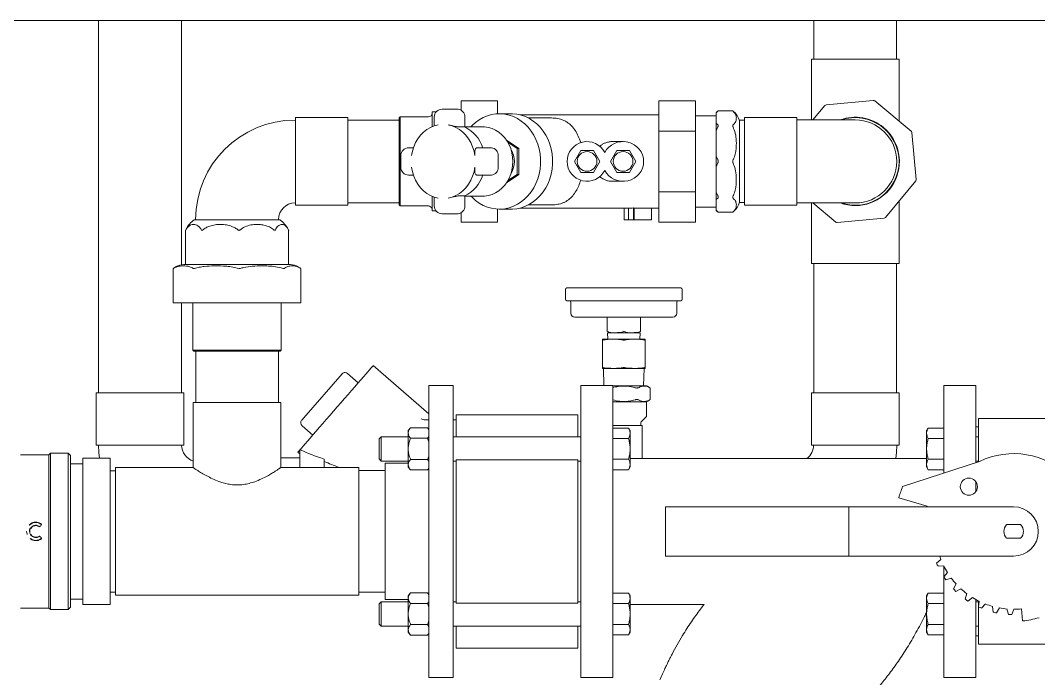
# Model space of a CAD drawing. Extents: x -6836 to 13740, y -142 to 3166.
# Drawn here: x 1498.09 to 1523.58, y 2915.79 to 2932.28 of the extents above; entities that cross this region are included whole.
import ezdxf

# ---------------------------------------------------------------- set-up
doc = ezdxf.new("R2010")
doc.units = 0
doc.header["$LTSCALE"] = 18
doc.header["$MEASUREMENT"] = 0
doc.layers.add('P-EQMT-N', color=3, linetype='Continuous')

# ---------------------------------------------------------------- blocks, each defined once
blk = doc.blocks.new('A$C472C50F8')
at = {"linetype": 'Continuous', "lineweight": 0}
for p, q in [((67.275, 28.275), (31.219, 28.275)), ((39.045, 28.275), (39.045, 18.944)), ((41.117, 22.15), (41.117, 28.275)), ((56.947, 28.275), (56.947, 27.3)), ((59.019, 27.3), (59.019, 28.275)), ((56.886, 27.3), (56.886, 25.781)), ((59.08, 27.3), (56.886, 27.3)), ((59.08, 25.753), (59.08, 27.3)), ((48.118, 26.263), (49.029, 26.263)), ((48.118, 26.028), (48.118, 26.263)), ((49.029, 25.934), (49.029, 26.263)), ((53.982, 26.263), (53.071, 26.263)), ((53.071, 26.263), (53.071, 25.502)), ((53.982, 26.263), (53.982, 25.502)), ((57.255, 26.159), (58.436, 26.269)), ((58.471, 26.258), (59.384, 25.501)), ((47.642, 26.049), (47.895, 26.049)), ((47.895, 26.049), (48.041, 26.049)), ((54.502, 25.962), (54.545, 26.001)), ((54.917, 26.009), (54.556, 26.009)), ((56.923, 25.781), (57.222, 26.141)), ((43.974, 25.778), (43.964, 25.778)), ((45.28, 25.838), (43.974, 25.838)), ((43.974, 23.643), (43.974, 25.838)), ((45.28, 23.643), (45.28, 25.838)), ((46.567, 25.777), (45.28, 25.777)), ((46.592, 25.856), (46.567, 25.831)), ((46.567, 25.42), (46.567, 25.831)), ((47.299, 25.856), (46.592, 25.856)), ((46.592, 25.856), (46.592, 25.435)), ((47.492, 25.98), (47.396, 25.98)), ((47.396, 25.957), (47.396, 25.98)), ((47.396, 25.929), (47.396, 25.957)), ((47.396, 25.613), (47.396, 25.929)), ((47.447, 25.854), (47.447, 25.632)), ((48.21, 25.604), (48.21, 25.854)), ((49.377, 25.935), (49.075, 25.935)), ((53.071, 25.911), (49.585, 25.911)), ((50.349, 25.83), (49.801, 25.83)), ((54.502, 25.886), (53.982, 25.886)), ((54.502, 25.962), (54.502, 25.697)), ((55.214, 25.773), (55.087, 25.773)), ((55.087, 24.741), (55.087, 25.773)), ((56.52, 25.838), (55.214, 25.838)), ((55.214, 25.838), (55.214, 23.643)), ((56.52, 25.838), (56.52, 23.643)), ((57.983, 25.781), (56.52, 25.781)), ((48.21, 25.604), (48.064, 25.604)), ((48.66, 25.611), (48.21, 25.611)), ((53.982, 25.502), (53.071, 25.502)), ((53.071, 25.502), (53.071, 23.979)), ((53.982, 25.502), (53.982, 23.979)), ((54.545, 25.658), (54.502, 25.697)), ((54.502, 25.697), (54.502, 25.511)), ((54.502, 25.511), (54.545, 25.606)), ((54.502, 25.511), (54.502, 24.872)), ((46.567, 23.65), (46.567, 25.42)), ((46.592, 25.435), (46.592, 23.626)), ((49.567, 25.069), (49.254, 25.277)), ((52.173, 25.238), (51.909, 25.238)), ((59.401, 25.468), (59.511, 24.288)), ((46.804, 25.082), (46.923, 25.082)), ((48.516, 25.082), (48.733, 25.082)), ((48.733, 25.082), (48.879, 25.082)), ((49.518, 25.069), (49.288, 25.221)), ((49.518, 25.069), (49.567, 25.069)), ((49.518, 24.413), (49.518, 25.069)), ((49.567, 24.413), (49.567, 25.069)), ((51.112, 25.016), (50.953, 24.741)), ((51.43, 25.016), (51.112, 25.016)), ((51.59, 24.741), (51.43, 25.016)), ((52.014, 25.016), (51.855, 24.741)), ((52.332, 25.016), (52.014, 25.016)), ((52.491, 24.741), (52.332, 25.016)), ((46.609, 24.887), (46.609, 24.594)), ((49.048, 24.594), (49.048, 24.887)), ((50.953, 24.741), (51.112, 24.465)), ((51.43, 24.465), (51.59, 24.741)), ((51.855, 24.741), (52.014, 24.465)), ((52.332, 24.465), (52.491, 24.741)), ((54.545, 24.778), (54.502, 24.872)), ((54.502, 24.872), (54.502, 24.609)), ((55.087, 23.709), (55.087, 24.741)), ((54.502, 24.609), (54.545, 24.703)), ((54.502, 24.609), (54.502, 23.97)), ((46.923, 24.399), (46.804, 24.399)), ((48.733, 24.399), (48.516, 24.399)), ((48.879, 24.399), (48.733, 24.399)), ((49.254, 24.204), (49.567, 24.413)), ((49.288, 24.26), (49.518, 24.413)), ((49.518, 24.413), (49.567, 24.413)), ((51.112, 24.465), (51.43, 24.465)), ((51.909, 24.243), (52.173, 24.243)), ((52.014, 24.465), (52.332, 24.465)), ((59.5, 24.252), (58.743, 23.34)), ((53.982, 23.979), (53.071, 23.979)), ((53.071, 23.979), (53.071, 23.218)), ((53.982, 23.979), (53.982, 23.218)), ((54.545, 23.876), (54.502, 23.97)), ((54.502, 23.97), (54.502, 23.784)), ((45.28, 23.705), (46.567, 23.705)), ((47.396, 23.843), (47.396, 23.868)), ((47.396, 23.748), (47.396, 23.843)), ((47.396, 23.73), (47.396, 23.748)), ((47.396, 23.528), (47.396, 23.73)), ((47.447, 23.849), (47.447, 23.627)), ((48.064, 23.877), (48.21, 23.877)), ((48.21, 23.627), (48.21, 23.877)), ((48.21, 23.871), (48.66, 23.871)), ((54.502, 23.784), (54.545, 23.823)), ((54.502, 23.784), (54.502, 23.519)), ((55.087, 23.709), (55.214, 23.709)), ((59.08, 22.181), (59.08, 23.746)), ((43.964, 23.704), (43.974, 23.704)), ((43.974, 23.643), (45.28, 23.643)), ((46.567, 23.65), (46.592, 23.626)), ((46.592, 23.626), (47.299, 23.626)), ((47.396, 23.51), (47.396, 23.528)), ((47.396, 23.502), (47.396, 23.51)), ((47.396, 23.502), (47.492, 23.502)), ((48.118, 23.218), (48.118, 23.453)), ((49.029, 23.218), (49.029, 23.547)), ((49.075, 23.546), (49.377, 23.546)), ((49.585, 23.571), (52.198, 23.571)), ((49.801, 23.651), (50.349, 23.651)), ((52.198, 23.278), (52.198, 23.571)), ((52.307, 23.278), (52.307, 23.572)), ((52.433, 23.278), (52.433, 23.575)), ((52.882, 23.572), (52.452, 23.572)), ((52.452, 23.278), (52.452, 23.572)), ((52.882, 23.278), (52.882, 23.572)), ((52.882, 23.571), (53.071, 23.571)), ((53.982, 23.595), (54.502, 23.595)), ((54.545, 23.48), (54.502, 23.519)), ((54.502, 23.519), (54.502, 23.512)), ((54.556, 23.473), (54.917, 23.473)), ((55.214, 23.643), (56.52, 23.643)), ((56.52, 23.701), (57.983, 23.701)), ((56.886, 23.701), (56.886, 22.181)), ((57.495, 23.224), (56.919, 23.701)), ((41.438, 23.278), (42.959, 23.278)), ((41.474, 23.288), (41.474, 23.278)), ((42.959, 23.278), (43.585, 23.278)), ((43.548, 23.278), (43.548, 23.288)), ((47.895, 23.432), (47.642, 23.432)), ((48.041, 23.432), (47.895, 23.432)), ((48.118, 23.218), (49.029, 23.218)), ((52.307, 23.278), (52.198, 23.278)), ((52.433, 23.278), (52.307, 23.278)), ((52.452, 23.278), (52.433, 23.278)), ((52.882, 23.278), (52.452, 23.278)), ((53.982, 23.218), (53.071, 23.218)), ((58.71, 23.323), (57.53, 23.212)), ((41.22, 23.015), (41.22, 22.158)), ((43.802, 22.158), (43.802, 23.015)), ((59.08, 22.181), (56.886, 22.181)), ((56.947, 22.181), (56.947, 18.944)), ((59.019, 18.944), (59.019, 22.181)), ((40.915, 22.06), (40.915, 21.2)), ((41.175, 22.158), (43.069, 22.158)), ((43.069, 22.158), (43.848, 22.158)), ((44.09, 22.073), (44.078, 22.081)), ((44.108, 21.2), (44.108, 22.06)), ((50.729, 21.533), (50.729, 21.29)), ((53.615, 21.572), (50.768, 21.572)), ((53.654, 21.29), (53.654, 21.533)), ((40.919, 21.2), (40.915, 21.2)), ((40.919, 21.2), (41.414, 21.2)), ((41.117, 18.944), (41.117, 21.2)), ((41.406, 21.2), (41.406, 20.012)), ((41.441, 21.2), (41.414, 21.2)), ((41.441, 21.2), (42.553, 21.2)), ((42.59, 21.2), (42.553, 21.2)), ((42.59, 21.2), (43.667, 21.2)), ((43.617, 20.012), (43.617, 21.2)), ((43.693, 21.2), (43.667, 21.2)), ((43.693, 21.2), (44.105, 21.2)), ((44.108, 21.2), (44.105, 21.2)), ((53.615, 21.251), (50.768, 21.251)), ((50.865, 21.212), (50.865, 20.939)), ((53.517, 20.939), (53.517, 21.212)), ((53.42, 20.841), (50.963, 20.841)), ((51.773, 20.48), (51.773, 20.841)), ((52.609, 20.841), (52.609, 20.48)), ((51.781, 20.451), (52.191, 20.451)), ((51.782, 20.451), (51.79, 20.289)), ((52.191, 20.451), (52.602, 20.451)), ((52.593, 20.289), (52.601, 20.451)), ((51.654, 19.578), (51.654, 20.268)), ((51.675, 20.289), (52.708, 20.289)), ((52.728, 20.268), (52.728, 19.578)), ((41.406, 20.012), (41.43, 19.988)), ((41.406, 20.012), (43.617, 20.012)), ((43.593, 19.988), (41.43, 19.988)), ((41.475, 19.988), (41.475, 18.701)), ((43.547, 18.701), (43.547, 19.988)), ((43.593, 19.988), (43.617, 20.012)), ((47.309, 18.417), (45.917, 19.627)), ((44.181, 18.32), (45.139, 19.422)), ((45.545, 19.198), (45.277, 19.432)), ((51.675, 19.557), (52.708, 19.557)), ((51.68, 19.557), (51.695, 19.13)), ((52.688, 19.122), (52.703, 19.557)), ((47.919, 19.13), (47.309, 19.13)), ((47.309, 11.817), (47.309, 19.13)), ((47.919, 11.817), (47.919, 19.13)), ((51.916, 19.13), (51.117, 19.13)), ((51.117, 19.13), (51.117, 11.817)), ((51.916, 19.13), (51.916, 11.817)), ((52.759, 19.122), (51.916, 19.122)), ((61.003, 19.13), (60.204, 19.13)), ((60.204, 19.13), (60.204, 16.935)), ((61.003, 19.13), (61.003, 17.197)), ((38.983, 18.944), (38.983, 17.638)), ((41.178, 18.944), (38.983, 18.944)), ((41.178, 17.638), (41.178, 18.944)), ((52.852, 18.777), (52.852, 19.066)), ((56.886, 18.944), (56.886, 17.638)), ((57.983, 18.944), (56.886, 18.944)), ((59.08, 18.944), (57.983, 18.944)), ((59.08, 17.638), (59.08, 18.944)), ((41.414, 18.701), (41.414, 17.072)), ((41.414, 18.701), (42.511, 18.701)), ((42.511, 18.701), (43.609, 18.701)), ((43.609, 17.072), (43.609, 18.701)), ((52.762, 18.721), (51.916, 18.721)), ((52.762, 18.369), (52.762, 18.721)), ((51.044, 18.398), (47.992, 18.398)), ((47.992, 17.846), (47.992, 18.398)), ((51.044, 17.846), (51.044, 18.398)), ((44.128, 18.259), (44.181, 18.32)), ((44.137, 18.121), (44.406, 17.888)), ((47.22, 18.267), (47.239, 18.267)), ((47.239, 18.267), (47.309, 18.267)), ((47.919, 18.267), (47.992, 18.267)), ((51.916, 18.125), (52.191, 18.125)), ((52.191, 18.125), (52.653, 18.125)), ((52.618, 18.125), (52.618, 18.195)), ((52.634, 18.23), (52.746, 18.333)), ((52.653, 17.301), (52.653, 18.125)), ((62.831, 18.299), (61.067, 18.299)), ((61.067, 17.218), (61.067, 18.299)), ((46.119, 17.846), (46.066, 17.794)), ((46.794, 17.846), (46.119, 17.846)), ((46.119, 17.846), (46.119, 17.237)), ((46.855, 18.07), (46.794, 17.999)), ((46.794, 17.999), (46.794, 17.938)), ((46.794, 17.542), (46.794, 17.938)), ((47.278, 18.07), (46.855, 18.07)), ((47.309, 18.033), (47.278, 18.07)), ((47.278, 18.07), (47.309, 18.024)), ((51.117, 17.846), (47.919, 17.846)), ((51.916, 18.064), (52.309, 18.064)), ((52.349, 17.994), (52.309, 18.064)), ((52.349, 17.933), (52.349, 17.994)), ((52.349, 17.542), (52.349, 17.933)), ((59.811, 18.064), (59.771, 17.994)), ((59.771, 17.994), (59.771, 17.933)), ((59.771, 17.542), (59.771, 17.933)), ((60.204, 18.064), (59.811, 18.064)), ((61.067, 18.09), (61.003, 18.09)), ((61.067, 17.846), (61.003, 17.846)), ((41.178, 17.638), (38.983, 17.638)), ((46.066, 17.794), (46.066, 17.29)), ((47.278, 17.806), (46.855, 17.806)), ((51.916, 17.803), (52.309, 17.803)), ((57.983, 17.638), (56.886, 17.638)), ((59.08, 17.638), (57.983, 17.638)), ((60.204, 17.803), (59.811, 17.803)), ((37.8, 17.393), (37.086, 17.393)), ((37.838, 17.431), (37.8, 17.393)), ((37.8, 13.554), (37.8, 17.393)), ((38.28, 17.431), (37.838, 17.431)), ((37.838, 13.516), (37.838, 17.431)), ((38.337, 17.373), (38.28, 17.431)), ((38.28, 17.431), (38.28, 13.516)), ((38.337, 13.573), (38.337, 17.373)), ((44.034, 17.46), (44.081, 17.418)), ((44.081, 17.074), (44.081, 17.523)), ((44.081, 17.523), (44.086, 17.52)), ((46.794, 17.542), (46.794, 17.146)), ((52.349, 17.15), (52.349, 17.542)), ((59.771, 17.542), (59.771, 17.15)), ((38.647, 17.168), (38.337, 17.168)), ((39.335, 17.307), (38.647, 17.307)), ((38.647, 17.292), (38.647, 17.307)), ((38.647, 17.292), (38.647, 16.812)), ((39.335, 17.307), (39.335, 17.292)), ((39.335, 17.292), (39.335, 16.812)), ((44.081, 17.321), (43.609, 17.321)), ((44.691, 17.074), (44.691, 17.286)), ((46.066, 17.29), (46.119, 17.237)), ((46.119, 17.237), (46.794, 17.237)), ((46.794, 17.18), (46.221, 17.18)), ((46.221, 13.767), (46.221, 17.18)), ((46.794, 17.146), (46.794, 17.084)), ((46.794, 17.084), (46.855, 17.014)), ((47.278, 17.278), (46.855, 17.278)), ((47.278, 17.278), (47.309, 17.232)), ((47.919, 17.237), (47.992, 17.237)), ((51.044, 17.267), (47.992, 17.267)), ((47.992, 13.679), (47.992, 17.267)), ((51.044, 13.679), (51.044, 17.267)), ((51.044, 17.237), (51.117, 17.237)), ((51.916, 17.28), (52.309, 17.28)), ((52.309, 17.019), (52.349, 17.089)), ((59.771, 17.301), (52.349, 17.301)), ((52.349, 17.089), (52.349, 17.15)), ((61.098, 17.228), (59.169, 16.596)), ((59.771, 17.15), (59.771, 17.089)), ((59.771, 17.089), (59.811, 17.019)), ((60.204, 17.28), (59.811, 17.28)), ((61.003, 17.237), (61.067, 17.237)), ((39.465, 16.99), (39.335, 16.99)), ((41.417, 17.074), (39.465, 17.074)), ((39.465, 17.074), (39.465, 13.873)), ((45.558, 17.074), (43.606, 17.074)), ((45.558, 17.074), (45.558, 13.873)), ((46.221, 16.997), (45.558, 16.997)), ((47.278, 17.014), (46.855, 17.014)), ((47.278, 17.014), (47.309, 17.05)), ((51.916, 17.019), (52.309, 17.019)), ((60.204, 17.019), (59.811, 17.019)), ((38.647, 16.706), (38.647, 16.812)), ((38.647, 16.706), (38.647, 15.548)), ((39.335, 16.812), (39.335, 16.706)), ((39.335, 16.706), (39.335, 15.548)), ((61.003, 16.718), (61.003, 16.469)), ((59.073, 16.319), (59.788, 16.109)), ((53.231, 14.857), (53.231, 16.09)), ((53.231, 16.09), (57.823, 16.09)), ((57.823, 16.09), (57.823, 15.473)), ((61.949, 16.09), (57.823, 16.09)), ((59.788, 16.109), (59.783, 16.09)), ((62.123, 15.644), (61.775, 15.644)), ((37.251, 15.473), (37.243, 15.473)), ((38.647, 15.399), (38.647, 15.548)), ((38.647, 15.399), (38.647, 14.24)), ((39.335, 15.548), (39.335, 15.399)), ((39.335, 15.399), (39.335, 14.24)), ((57.823, 15.473), (57.823, 14.857)), ((61.775, 15.303), (62.123, 15.303)), ((53.231, 14.857), (57.823, 14.857)), ((57.823, 14.857), (61.949, 14.857)), ((60.129, 14.773), (60.022, 14.679)), ((60.057, 14.6), (60.198, 14.615)), ((60.204, 14.603), (60.204, 11.817)), ((60.29, 14.448), (60.203, 14.336)), ((60.251, 14.265), (60.387, 14.306)), ((38.647, 14.135), (38.647, 14.24)), ((38.647, 14.135), (38.647, 13.655)), ((39.335, 14.24), (39.335, 14.135)), ((39.335, 14.135), (39.335, 13.655)), ((60.509, 14.159), (60.443, 14.032)), ((60.504, 13.972), (60.63, 14.037)), ((38.337, 13.778), (38.647, 13.778)), ((39.335, 13.956), (39.465, 13.956)), ((39.465, 13.873), (45.558, 13.873)), ((45.558, 13.95), (46.221, 13.95)), ((46.221, 13.767), (46.794, 13.767)), ((46.855, 13.933), (46.794, 13.862)), ((46.794, 13.862), (46.794, 13.801)), ((46.794, 13.405), (46.794, 13.801)), ((47.278, 13.933), (46.855, 13.933)), ((47.309, 13.896), (47.278, 13.933)), ((47.278, 13.933), (47.309, 13.887)), ((51.916, 13.927), (52.309, 13.927)), ((52.349, 13.857), (52.309, 13.927)), ((52.349, 13.797), (52.349, 13.857)), ((52.349, 13.405), (52.349, 13.797)), ((59.811, 13.927), (59.771, 13.857)), ((59.771, 13.857), (59.771, 13.797)), ((59.771, 13.405), (59.771, 13.797)), ((60.204, 13.927), (59.811, 13.927)), ((60.777, 13.915), (60.736, 13.779)), ((60.807, 13.73), (60.919, 13.818)), ((61.003, 13.768), (61.003, 11.817)), ((37.086, 13.554), (37.8, 13.554)), ((37.8, 13.554), (37.838, 13.516)), ((37.838, 13.516), (38.28, 13.516)), ((38.28, 13.516), (38.337, 13.573)), ((38.647, 13.64), (38.647, 13.655)), ((38.647, 13.64), (39.335, 13.64)), ((39.335, 13.655), (39.335, 13.64)), ((46.119, 13.71), (46.066, 13.657)), ((46.066, 13.657), (46.066, 13.153)), ((46.794, 13.71), (46.119, 13.71)), ((46.119, 13.71), (46.119, 13.1)), ((47.278, 13.669), (46.855, 13.669)), ((47.992, 13.71), (47.919, 13.71)), ((47.992, 13.679), (51.044, 13.679)), ((51.117, 13.71), (51.044, 13.71)), ((51.916, 13.666), (52.309, 13.666)), ((52.349, 13.645), (54.201, 13.645)), ((60.204, 13.666), (59.811, 13.666)), ((61.067, 13.71), (61.003, 13.71)), ((61.067, 12.648), (61.067, 13.734)), ((61.086, 13.725), (61.071, 13.583)), ((61.149, 13.549), (61.243, 13.656)), ((61.424, 13.595), (61.436, 13.453)), ((61.519, 13.434), (61.592, 13.556)), ((61.781, 13.531), (61.818, 13.393)), ((61.904, 13.39), (61.953, 13.523)), ((62.143, 13.533), (62.174, 13.232)), ((46.794, 13.405), (46.794, 13.009)), ((52.349, 13.013), (52.349, 13.405)), ((59.771, 13.405), (59.771, 13.013)), ((46.066, 13.153), (46.119, 13.1)), ((46.119, 13.1), (46.794, 13.1)), ((46.794, 13.009), (46.794, 12.948)), ((47.278, 13.141), (46.855, 13.141)), ((47.278, 13.141), (47.309, 13.095)), ((47.919, 13.1), (51.117, 13.1)), ((47.992, 12.548), (47.992, 13.1)), ((51.044, 12.548), (51.044, 13.1)), ((51.916, 13.144), (52.309, 13.144)), ((52.349, 12.953), (52.349, 13.013)), ((59.771, 13.013), (59.771, 12.953)), ((60.204, 13.144), (59.811, 13.144)), ((61.003, 13.1), (61.067, 13.1)), ((46.794, 12.948), (46.855, 12.877)), ((47.278, 12.877), (46.855, 12.877)), ((47.278, 12.877), (47.309, 12.914)), ((51.916, 12.883), (52.309, 12.883)), ((52.309, 12.883), (52.349, 12.953)), ((59.771, 12.953), (59.811, 12.883)), ((60.204, 12.883), (59.811, 12.883)), ((61.003, 12.856), (61.067, 12.856)), ((47.992, 12.548), (51.044, 12.548)), ((61.067, 12.648), (62.78, 12.648)), ((47.309, 11.817), (47.919, 11.817)), ((51.117, 11.817), (51.916, 11.817)), ((60.204, 11.817), (61.003, 11.817))]:
    blk.add_line(p, q, dxfattribs=at)
at = {"linetype": 'Continuous', "lineweight": 0, "flags": 128}
for points in [[(48.366, 23.871), (48.394, 23.842), (48.48, 23.763), (48.573, 23.696), (48.672, 23.64), (48.776, 23.597), (48.883, 23.567), (48.992, 23.55), (49.102, 23.547), (49.212, 23.557), (49.32, 23.58), (49.426, 23.617), (49.527, 23.667), (49.623, 23.728), (49.713, 23.801), (49.796, 23.885), (49.871, 23.978), (49.937, 24.08), (49.993, 24.19), (50.038, 24.306), (50.073, 24.426), (50.096, 24.551), (50.108, 24.677), (50.108, 24.804), (50.096, 24.931), (50.073, 25.055), (50.038, 25.176), (49.993, 25.291), (49.937, 25.401), (49.871, 25.503), (49.796, 25.596), (49.713, 25.68), (49.623, 25.753), (49.527, 25.815), (49.426, 25.864), (49.32, 25.901), (49.212, 25.925), (49.102, 25.935), (48.992, 25.931), (48.883, 25.914), (48.776, 25.884), (48.672, 25.841), (48.573, 25.785), (48.48, 25.718), (48.394, 25.64), (48.366, 25.611)], [(49.377, 23.546), (49.404, 23.547), (49.514, 23.557), (49.622, 23.58), (49.728, 23.617), (49.829, 23.667), (49.926, 23.728), (50.016, 23.801), (50.099, 23.885), (50.173, 23.978), (50.239, 24.08), (50.295, 24.19), (50.34, 24.306), (50.375, 24.426), (50.398, 24.551), (50.41, 24.677), (50.41, 24.804), (50.398, 24.931), (50.375, 25.055), (50.34, 25.176), (50.295, 25.291), (50.239, 25.401), (50.173, 25.503), (50.099, 25.596), (50.016, 25.68), (49.926, 25.753), (49.829, 25.815), (49.728, 25.864), (49.622, 25.901), (49.514, 25.925), (49.404, 25.935), (49.377, 25.935)], [(47.544, 25.658), (47.446, 25.632), (47.351, 25.593), (47.261, 25.54), (47.178, 25.474), (47.102, 25.397), (47.035, 25.31), (46.979, 25.214), (46.933, 25.11), (46.899, 25.001), (46.877, 24.887)], [(48.465, 24.887), (48.443, 25.001), (48.408, 25.11), (48.363, 25.214), (48.306, 25.31), (48.239, 25.397), (48.164, 25.474), (48.08, 25.54), (47.99, 25.593), (47.896, 25.632), (47.797, 25.658)], [(48.66, 23.871), (48.708, 23.872), (48.801, 23.886), (48.893, 23.913), (48.981, 23.953), (49.064, 24.006), (49.141, 24.07), (49.21, 24.145), (49.27, 24.229), (49.321, 24.321), (49.361, 24.42), (49.39, 24.524), (49.408, 24.632), (49.414, 24.741), (49.408, 24.85), (49.39, 24.957), (49.361, 25.061), (49.321, 25.16), (49.27, 25.252), (49.21, 25.336), (49.141, 25.411), (49.064, 25.475), (48.981, 25.528), (48.893, 25.568), (48.801, 25.595), (48.708, 25.609), (48.66, 25.611)], [(46.877, 24.594), (46.899, 24.481), (46.933, 24.371), (46.979, 24.268), (47.035, 24.171), (47.102, 24.084), (47.178, 24.007), (47.261, 23.942), (47.351, 23.889), (47.446, 23.849), (47.544, 23.824)], [(47.797, 23.824), (47.896, 23.849), (47.99, 23.889), (48.08, 23.942), (48.164, 24.007), (48.239, 24.084), (48.306, 24.171), (48.363, 24.268), (48.408, 24.371), (48.443, 24.481), (48.465, 24.594)], [(44.086, 17.52), (44.121, 17.56), (44.164, 17.61), (44.215, 17.669), (44.274, 17.736), (44.339, 17.811), (44.41, 17.893), (44.487, 17.981), (44.568, 18.075), (44.654, 18.173), (44.742, 18.275), (44.833, 18.379), (44.925, 18.485), (45.018, 18.592), (45.11, 18.698), (45.201, 18.803), (45.29, 18.905), (45.376, 19.003), (45.458, 19.098), (45.535, 19.186), (45.607, 19.269), (45.672, 19.345), (45.731, 19.412), (45.783, 19.472), (45.827, 19.522), (45.862, 19.563), (45.889, 19.594), (45.907, 19.615), (45.916, 19.625), (45.917, 19.627)], [(39.041, 17.638), (39.048, 17.451), (39.063, 17.307)], [(59, 17.301), (59.016, 17.451), (59.023, 17.638)], [(44.034, 17.46), (44.037, 17.463), (44.046, 17.473), (44.061, 17.49), (44.081, 17.514)]]:
    blk.add_lwpolyline(points, dxfattribs=at)
at = {"linetype": 'Continuous', "lineweight": 0}
for centre, radius in [((51.271, 24.741), 0.246), ((52.173, 24.741), 0.246), ((60.829, 16.594), 0.214)]:
    blk.add_circle(centre, radius, dxfattribs=at)
for centre, radius, start, end in [((58.44, 26.22), 0.0488, 50.3287, 95.3287), ((47.642, 25.854), 0.195, 90, 180), ((48.027, 25.867), 0.183, 356.1885, 85.5979), ((54.717, 25.734), 0.319, 120.317, 132.3105), ((54.664, 25.657), 0.433, 12.1719, 54.1898), ((57.26, 26.11), 0.0487, 95.3287, 140.3287), ((43.964, 23.288), 2.49, 90, 180), ((47.299, 25.953), 0.0975, 270, 0), ((57.983, 24.741), 1.106, 50.3287, 109.8683), ((57.983, 24.741), 1.097, 0, 108.634), ((57.983, 24.741), 1.04, 270, 90), ((57.983, 24.741), 1.04, 0, 90), ((47.827, 24.816), 0.876, 17.6708, 64.116), ((57.983, 24.741), 1.106, 250.1317, 50.3287), ((59.352, 25.464), 0.0488, 5.3287, 50.3287), ((51.271, 24.741), 0.497, 26.9815, 333.0185), ((46.804, 24.887), 0.195, 90, 180), ((48.865, 24.899), 0.183, 356.1887, 85.598), ((48.9, 24.741), 0.555, 327.4685, 32.5315), ((57.983, 24.741), 1.097, 251.366, 0), ((57.983, 24.741), 1.04, 270, 0), ((46.804, 24.594), 0.195, 180, 270), ((48.865, 24.582), 0.183, 274.4022, 3.8113), ((47.827, 24.665), 0.876, 295.884, 342.3292), ((59.463, 24.283), 0.0488, 320.3287, 5.3287), ((54.664, 23.824), 0.433, 305.8065, 347.8281), ((43.964, 23.288), 0.416, 90, 180), ((47.299, 23.528), 0.0975, 20.1508, 90), ((47.299, 23.528), 0.0974, 359.9909, 22.8501), ((47.642, 23.627), 0.195, 180, 270), ((48.027, 23.615), 0.183, 274.4016, 3.8119), ((54.717, 23.748), 0.319, 227.6895, 239.667), ((41.824, 22.736), 0.666, 125.4927, 152.544), ((43.199, 22.736), 0.666, 27.4532, 54.5073), ((57.526, 23.261), 0.0488, 230.3287, 275.3287), ((58.706, 23.371), 0.0487, 275.3287, 320.3287), ((41.217, 21.652), 0.508, 94.6938, 124.0354), ((43.806, 21.652), 0.508, 63.1077, 85.3062), ((50.768, 21.533), 0.039, 90, 180), ((53.615, 21.533), 0.039, 0, 90), ((50.768, 21.29), 0.039, 180, 270), ((50.826, 21.212), 0.039, 0, 90), ((53.556, 21.212), 0.039, 90, 180), ((53.615, 21.29), 0.039, 270, 0), ((50.963, 20.939), 0.0975, 180, 270), ((53.42, 20.939), 0.0975, 270, 0), ((51.675, 20.072), 0.217, 90, 95.3393), ((52.708, 20.072), 0.217, 84.6477, 90), ((45.213, 19.358), 0.0975, 90, 139), ((45.213, 19.358), 0.0975, 49, 90), ((51.675, 19.774), 0.217, 264.6477, 270), ((52.708, 19.774), 0.217, 270, 275.3393), ((52.594, 18.745), 0.411, 51.2742, 66.3666), ((52.594, 19.098), 0.411, 293.6334, 308.7655), ((52.713, 18.369), 0.0487, 312.4664, 0), ((44.201, 18.195), 0.0975, 139, 229), ((52.667, 18.195), 0.0488, 132.4664, 180), ((41.543, 17.638), 0.423, 180, 252.2026), ((56.52, 17.638), 0.423, 307.2646, 0), ((61.949, 15.473), 1.95, 334.1133, 115.8867), ((61.949, 15.473), 2.998, 158, 163.61), ((61.949, 15.473), 0.617, 270, 90), ((37.571, 15.602), 0.00768, 232.7294, 320), ((37.611, 15.649), 0.00768, 320, 51.9761), ((61.949, 15.473), 0.244, 135.573, 224.427), ((61.949, 15.473), 0.244, 315.573, 44.427), ((37.571, 15.345), 0.00768, 40, 127.2706), ((61.949, 15.473), 1.95, 198.4363, 201.0607), ((61.949, 15.473), 2.084, 202.41, 204.764), ((61.949, 15.473), 1.95, 206.1133, 211.7274), ((61.949, 15.473), 2.084, 213.0767, 215.4307), ((61.949, 15.473), 1.95, 216.78, 222.394), ((61.949, 15.473), 2.084, 223.7433, 226.0974), ((61.949, 15.473), 1.95, 227.4467, 233.0607), ((61.949, 15.473), 2.084, 234.41, 236.764), ((61.949, 15.473), 1.95, 238.1133, 243.7274), ((61.949, 15.473), 2.084, 245.0767, 247.4307), ((61.949, 15.473), 1.95, 248.78, 254.394), ((61.949, 15.473), 1.95, 259.4467, 265.0607), ((61.949, 15.473), 1.95, 270.1133, 275.7233), ((61.949, 15.473), 2.084, 255.7433, 258.0974), ((61.949, 15.473), 2.084, 266.41, 268.764), ((61.949, 15.473), 2.252, 275.7233, 286.39)]:
    blk.add_arc(centre, radius, start, end, dxfattribs=at)
for centre, major_axis, ratio, start_param, end_param in [((52.173, 24.741), (-0.515, 0), 0.965926, 0.470916, 5.812269), ((52.198, 24.741), (2.619, 0), 0.446775, 4.712389, 4.754068), ((52.187, 24.741), (2.879, 0), 0.406435, 4.754068, 4.798145), ((52.474, 24.741), (0, 1.17), 0.406435, 3.055836, 3.094524), ((45.838, 17.794), (2.384, -0.367), 0.311679, 3.936684, 4.259094)]:
    blk.add_ellipse(centre, major_axis=major_axis, ratio=ratio, start_param=start_param, end_param=end_param, dxfattribs=at)
for points, knots in [([(54.545, 26.001), (54.548, 26.003), (54.554, 26.007), (54.555, 26.008), (54.556, 26.008)], [0, 0, 0, 0, 0.51487, 1, 1, 1, 1]), ([(54.917, 26.008), (54.917, 26.008), (54.916, 26.009), (54.92, 26.006), (54.924, 26.003), (54.926, 26.001)], [0, 0, 0, 0, 0.138458, 0.658354, 1, 1, 1, 1]), ([(54.926, 26.001), (54.946, 25.98), (54.992, 25.933), (55.012, 25.855), (55.007, 25.781), (54.981, 25.717), (54.951, 25.68), (54.929, 25.661), (54.926, 25.658)], [0, 0, 0, 0, 0.1905074, 0.4277811, 0.6653719, 0.8215166, 0.9772236, 1, 1, 1, 1]), ([(50.349, 25.83), (50.359, 25.83), (50.396, 25.83), (50.459, 25.826), (50.536, 25.817), (50.616, 25.798), (50.697, 25.768), (50.79, 25.716), (50.886, 25.635), (50.978, 25.518), (51.056, 25.377), (51.093, 25.268), (51.112, 25.212)], [0, 0, 0, 0, 0.023125, 0.087411, 0.150224, 0.215144, 0.304156, 0.395476, 0.544192, 0.697039, 0.846331, 1, 1, 1, 1]), ([(48.064, 25.604), (48.051, 25.605), (48.027, 25.607), (47.972, 25.618), (47.91, 25.633), (47.848, 25.648), (47.813, 25.655), (47.797, 25.658)], [0, 0, 0, 0, 0.20185, 0.403403, 0.612818, 0.833463, 1, 1, 1, 1]), ([(54.545, 25.606), (54.548, 25.611), (54.554, 25.622), (54.557, 25.638), (54.553, 25.651), (54.548, 25.656), (54.545, 25.658)], [0, 0, 0, 0, 0.25749, 0.517222, 0.748437, 1, 1, 1, 1]), ([(54.926, 25.658), (54.923, 25.655), (54.917, 25.649), (54.916, 25.634), (54.92, 25.619), (54.924, 25.609), (54.926, 25.606)], [0, 0, 0, 0, 0.2833652, 0.5685701, 0.8289137, 1, 1, 1, 1]), ([(54.926, 25.606), (54.946, 25.555), (54.992, 25.441), (55.012, 25.253), (55.007, 25.074), (54.981, 24.921), (54.951, 24.83), (54.929, 24.784), (54.926, 24.778)], [0, 0, 0, 0, 0.1905068, 0.4277814, 0.6653718, 0.8215168, 0.9772245, 1, 1, 1, 1]), ([(51.909, 25.237), (51.903, 25.237), (51.869, 25.24), (51.805, 25.229), (51.724, 25.206), (51.652, 25.17), (51.611, 25.14), (51.591, 25.122), (51.591, 25.122)], [0, 0, 0, 0, 0.049276, 0.294957, 0.549635, 0.769381, 0.995309, 1, 1, 1, 1]), ([(48.465, 24.887), (48.462, 24.909), (48.458, 24.954), (48.461, 25.012), (48.473, 25.057), (48.493, 25.079), (48.51, 25.081), (48.516, 25.082)], [0, 0, 0, 0, 0.217514, 0.434811, 0.656992, 0.876015, 1, 1, 1, 1]), ([(54.545, 24.703), (54.548, 24.709), (54.554, 24.721), (54.557, 24.741), (54.553, 24.761), (54.548, 24.772), (54.545, 24.778)], [0, 0, 0, 0, 0.257481, 0.517215, 0.748435, 1, 1, 1, 1]), ([(54.926, 24.778), (54.923, 24.771), (54.917, 24.758), (54.916, 24.736), (54.92, 24.717), (54.924, 24.707), (54.926, 24.703)], [0, 0, 0, 0, 0.283364, 0.568582, 0.82892, 1, 1, 1, 1]), ([(48.516, 24.399), (48.506, 24.401), (48.487, 24.405), (48.468, 24.436), (48.459, 24.482), (48.458, 24.538), (48.463, 24.577), (48.465, 24.594)], [0, 0, 0, 0, 0.201849, 0.403402, 0.612819, 0.833461, 1, 1, 1, 1]), ([(54.926, 24.703), (54.946, 24.653), (54.991, 24.54), (55.011, 24.351), (55.007, 24.173), (54.981, 24.019), (54.952, 23.928), (54.929, 23.882), (54.926, 23.876)], [0, 0, 0, 0, 0.1905335, 0.4249278, 0.6653551, 0.8197754, 0.9772209, 1, 1, 1, 1]), ([(51.112, 24.27), (51.105, 24.247), (51.082, 24.175), (51.033, 24.061), (50.958, 23.935), (50.865, 23.825), (50.77, 23.752), (50.681, 23.707), (50.613, 23.683), (50.541, 23.666), (50.469, 23.656), (50.404, 23.651), (50.364, 23.652), (50.349, 23.652)], [0, 0, 0, 0, 0.060773, 0.196218, 0.33491, 0.484287, 0.63777, 0.71071, 0.784792, 0.844495, 0.905827, 0.965591, 1, 1, 1, 1]), ([(51.591, 24.359), (51.623, 24.335), (51.675, 24.295), (51.763, 24.263), (51.837, 24.244), (51.887, 24.247), (51.909, 24.249)], [0, 0, 0, 0, 0.348753, 0.576117, 0.810672, 1, 1, 1, 1]), ([(47.797, 23.824), (47.818, 23.828), (47.858, 23.836), (47.926, 23.852), (47.99, 23.867), (48.037, 23.876), (48.057, 23.877), (48.064, 23.877)], [0, 0, 0, 0, 0.217516, 0.434814, 0.656994, 0.876014, 1, 1, 1, 1]), ([(54.545, 23.823), (54.548, 23.826), (54.554, 23.831), (54.557, 23.844), (54.553, 23.86), (54.548, 23.87), (54.545, 23.876)], [0, 0, 0, 0, 0.257488, 0.517218, 0.748437, 1, 1, 1, 1]), ([(54.926, 23.876), (54.923, 23.87), (54.917, 23.857), (54.916, 23.84), (54.92, 23.829), (54.924, 23.825), (54.926, 23.823)], [0, 0, 0, 0, 0.283367, 0.568581, 0.82892, 1, 1, 1, 1]), ([(54.926, 23.823), (54.946, 23.802), (54.992, 23.755), (55.012, 23.677), (55.007, 23.603), (54.981, 23.539), (54.951, 23.502), (54.929, 23.483), (54.926, 23.48)], [0, 0, 0, 0, 0.1905073, 0.4277814, 0.6653723, 0.8215168, 0.9772239, 1, 1, 1, 1]), ([(54.556, 23.473), (54.556, 23.473), (54.557, 23.472), (54.553, 23.475), (54.548, 23.478), (54.545, 23.48)], [0, 0, 0, 0, 0.03548, 0.497416, 1, 1, 1, 1]), ([(54.926, 23.48), (54.923, 23.478), (54.918, 23.474), (54.917, 23.473), (54.917, 23.473)], [0, 0, 0, 0, 0.567417, 1, 1, 1, 1]), ([(41.22, 23.015), (41.221, 23.015), (41.221, 23.015), (41.222, 23.018), (41.224, 23.021), (41.225, 23.022)], [0, 0, 0, 0, 0.319269, 0.635342, 1, 1, 1, 1]), ([(41.622, 23.022), (41.607, 23.045), (41.578, 23.092), (41.528, 23.134), (41.476, 23.159), (41.417, 23.168), (41.352, 23.154), (41.284, 23.112), (41.244, 23.052), (41.225, 23.022)], [0, 0, 0, 0, 0.122129, 0.249766, 0.37761, 0.500214, 0.668888, 0.837187, 1, 1, 1, 1]), ([(41.622, 23.022), (41.623, 23.021), (41.625, 23.017), (41.63, 23.014), (41.637, 23.015), (41.643, 23.018), (41.647, 23.021), (41.649, 23.022)], [0, 0, 0, 0, 0.214367, 0.430634, 0.629778, 0.80168, 1, 1, 1, 1]), ([(42.541, 23.022), (42.516, 23.041), (42.464, 23.079), (42.364, 23.123), (42.244, 23.155), (42.105, 23.168), (41.964, 23.158), (41.838, 23.128), (41.732, 23.083), (41.677, 23.042), (41.649, 23.022)], [0, 0, 0, 0, 0.0982981, 0.1967609, 0.342631, 0.4886932, 0.6388604, 0.7888423, 0.8945268, 1, 1, 1, 1]), ([(42.541, 23.022), (42.544, 23.021), (42.548, 23.017), (42.557, 23.014), (42.565, 23.015), (42.573, 23.018), (42.576, 23.021), (42.579, 23.022)], [0, 0, 0, 0, 0.214366, 0.430631, 0.629773, 0.801681, 1, 1, 1, 1]), ([(43.443, 23.022), (43.412, 23.045), (43.348, 23.092), (43.239, 23.134), (43.125, 23.159), (42.997, 23.168), (42.857, 23.154), (42.707, 23.112), (42.621, 23.052), (42.579, 23.022)], [0, 0, 0, 0, 0.122129, 0.249766, 0.37761, 0.500215, 0.668888, 0.837187, 1, 1, 1, 1]), ([(43.443, 23.022), (43.445, 23.021), (43.45, 23.017), (43.457, 23.014), (43.462, 23.015), (43.466, 23.018), (43.468, 23.021), (43.469, 23.022)], [0, 0, 0, 0, 0.214368, 0.43063, 0.629776, 0.801676, 1, 1, 1, 1]), ([(43.799, 23.022), (43.79, 23.041), (43.771, 23.079), (43.734, 23.123), (43.689, 23.155), (43.638, 23.168), (43.585, 23.158), (43.539, 23.128), (43.499, 23.083), (43.479, 23.042), (43.469, 23.022)], [0, 0, 0, 0, 0.098298, 0.196761, 0.342631, 0.488693, 0.638861, 0.788842, 0.894527, 1, 1, 1, 1]), ([(43.799, 23.022), (43.8, 23.021), (43.802, 23.017), (43.803, 23.015), (43.802, 23.015), (43.802, 23.015)], [0, 0, 0, 0, 0.469958, 0.944075, 1, 1, 1, 1]), ([(40.915, 22.06), (40.915, 22.06), (40.916, 22.06), (40.918, 22.061), (40.919, 22.062)], [0, 0, 0, 0, 0.474306, 1, 1, 1, 1]), ([(41.414, 22.062), (41.384, 22.078), (41.329, 22.107), (41.245, 22.122), (41.158, 22.127), (41.062, 22.12), (40.979, 22.097), (40.932, 22.07), (40.919, 22.062)], [0, 0, 0, 0, 0.183939, 0.341927, 0.499981, 0.711068, 0.921826, 1, 1, 1, 1]), ([(41.414, 22.062), (41.416, 22.061), (41.421, 22.059), (41.431, 22.059), (41.438, 22.061), (41.441, 22.062)], [0, 0, 0, 0, 0.355661, 0.712065, 1, 1, 1, 1]), ([(42.553, 22.062), (42.503, 22.074), (42.404, 22.099), (42.198, 22.122), (41.96, 22.129), (41.73, 22.116), (41.564, 22.093), (41.482, 22.072), (41.441, 22.062)], [0, 0, 0, 0, 0.136523, 0.273196, 0.552328, 0.774745, 0.887412, 1, 1, 1, 1]), ([(42.553, 22.062), (42.557, 22.061), (42.566, 22.059), (42.579, 22.059), (42.587, 22.061), (42.59, 22.062)], [0, 0, 0, 0, 0.355656, 0.712076, 1, 1, 1, 1]), ([(43.667, 22.062), (43.602, 22.078), (43.481, 22.107), (43.3, 22.122), (43.109, 22.127), (42.9, 22.12), (42.719, 22.097), (42.618, 22.07), (42.59, 22.062)], [0, 0, 0, 0, 0.1839388, 0.3419268, 0.4999809, 0.7110681, 0.9218258, 1, 1, 1, 1]), ([(43.667, 22.062), (43.671, 22.061), (43.679, 22.059), (43.688, 22.059), (43.691, 22.061), (43.693, 22.062)], [0, 0, 0, 0, 0.355664, 0.712076, 1, 1, 1, 1]), ([(44.105, 22.062), (44.086, 22.074), (44.049, 22.099), (43.973, 22.122), (43.885, 22.129), (43.8, 22.116), (43.738, 22.093), (43.708, 22.072), (43.693, 22.062)], [0, 0, 0, 0, 0.136522, 0.273195, 0.552328, 0.774744, 0.887412, 1, 1, 1, 1]), ([(44.105, 22.062), (44.106, 22.061), (44.108, 22.059), (44.107, 22.06), (44.107, 22.06)], [0, 0, 0, 0, 0.786347, 1, 1, 1, 1]), ([(51.773, 20.48), (51.774, 20.481), (51.774, 20.482), (51.775, 20.482), (51.777, 20.482), (51.779, 20.481), (51.78, 20.48), (51.781, 20.48)], [0, 0, 0, 0, 0.246032, 0.4944, 0.71521, 0.931454, 1, 1, 1, 1]), ([(51.781, 20.48), (51.799, 20.473), (51.859, 20.448), (51.968, 20.453), (52.07, 20.451), (52.143, 20.461), (52.17, 20.474), (52.184, 20.48)], [0, 0, 0, 0, 0.144924, 0.462917, 0.785158, 0.891153, 1, 1, 1, 1]), ([(52.184, 20.48), (52.185, 20.481), (52.187, 20.482), (52.191, 20.482), (52.195, 20.482), (52.197, 20.481), (52.198, 20.48), (52.199, 20.48)], [0, 0, 0, 0, 0.246001, 0.494337, 0.715177, 0.93138, 1, 1, 1, 1]), ([(52.199, 20.48), (52.217, 20.473), (52.277, 20.448), (52.386, 20.453), (52.488, 20.451), (52.561, 20.461), (52.588, 20.474), (52.602, 20.48)], [0, 0, 0, 0, 0.144922, 0.462914, 0.785158, 0.891153, 1, 1, 1, 1]), ([(52.602, 20.48), (52.603, 20.481), (52.605, 20.482), (52.607, 20.482), (52.609, 20.482), (52.609, 20.481), (52.609, 20.48), (52.609, 20.48)], [0, 0, 0, 0, 0.246018, 0.494358, 0.715161, 0.931419, 1, 1, 1, 1]), ([(51.654, 20.268), (51.654, 20.275), (51.654, 20.288), (51.654, 20.289), (51.654, 20.288), (51.654, 20.288)], [0, 0, 0, 0, 0.495977, 0.999576, 1, 1, 1, 1]), ([(51.674, 20.268), (51.671, 20.267), (51.664, 20.266), (51.657, 20.265), (51.655, 20.266), (51.654, 20.268), (51.654, 20.268)], [0, 0, 0, 0, 0.299097, 0.598947, 0.889015, 1, 1, 1, 1]), ([(52.172, 20.268), (52.147, 20.273), (52.096, 20.283), (51.992, 20.288), (51.883, 20.288), (51.767, 20.285), (51.705, 20.274), (51.674, 20.268)], [0, 0, 0, 0, 0.154244, 0.308791, 0.622349, 0.810493, 1, 1, 1, 1]), ([(52.211, 20.268), (52.207, 20.267), (52.2, 20.266), (52.187, 20.265), (52.178, 20.266), (52.173, 20.268), (52.172, 20.268)], [0, 0, 0, 0, 0.299096, 0.598939, 0.889011, 1, 1, 1, 1]), ([(52.709, 20.268), (52.684, 20.273), (52.633, 20.283), (52.529, 20.288), (52.42, 20.288), (52.304, 20.285), (52.242, 20.274), (52.211, 20.268)], [0, 0, 0, 0, 0.154244, 0.308791, 0.622347, 0.810493, 1, 1, 1, 1]), ([(52.728, 20.268), (52.728, 20.267), (52.727, 20.266), (52.721, 20.265), (52.715, 20.266), (52.71, 20.268), (52.709, 20.268)], [0, 0, 0, 0, 0.299108, 0.598971, 0.889043, 1, 1, 1, 1]), ([(52.728, 20.288), (52.728, 20.288), (52.728, 20.289), (52.728, 20.272), (52.728, 20.268)], [0, 0, 0, 0, 0.774934, 1, 1, 1, 1]), ([(51.654, 19.578), (51.655, 19.579), (51.655, 19.58), (51.661, 19.581), (51.668, 19.579), (51.673, 19.578), (51.674, 19.578)], [0, 0, 0, 0, 0.299109, 0.598971, 0.889042, 1, 1, 1, 1]), ([(51.654, 19.558), (51.654, 19.558), (51.654, 19.557), (51.654, 19.574), (51.654, 19.578)], [0, 0, 0, 0, 0.774934, 1, 1, 1, 1]), ([(51.674, 19.578), (51.699, 19.573), (51.75, 19.563), (51.854, 19.558), (51.963, 19.558), (52.078, 19.56), (52.141, 19.572), (52.172, 19.578)], [0, 0, 0, 0, 0.154244, 0.308791, 0.622347, 0.810493, 1, 1, 1, 1]), ([(52.172, 19.578), (52.176, 19.579), (52.183, 19.58), (52.195, 19.581), (52.205, 19.579), (52.21, 19.578), (52.211, 19.578)], [0, 0, 0, 0, 0.299096, 0.598938, 0.889011, 1, 1, 1, 1]), ([(52.211, 19.578), (52.236, 19.573), (52.287, 19.563), (52.391, 19.558), (52.5, 19.558), (52.615, 19.56), (52.678, 19.572), (52.709, 19.578)], [0, 0, 0, 0, 0.154244, 0.308793, 0.622349, 0.810493, 1, 1, 1, 1]), ([(52.709, 19.578), (52.712, 19.579), (52.719, 19.58), (52.726, 19.581), (52.728, 19.579), (52.728, 19.578), (52.728, 19.578)], [0, 0, 0, 0, 0.299095, 0.598957, 0.889017, 1, 1, 1, 1]), ([(52.728, 19.578), (52.728, 19.571), (52.728, 19.558), (52.728, 19.556), (52.728, 19.558), (52.728, 19.558)], [0, 0, 0, 0, 0.495977, 0.999576, 1, 1, 1, 1]), ([(52.473, 19.074), (52.413, 19.088), (52.32, 19.111), (52.178, 19.115), (52.049, 19.109), (51.957, 19.086), (51.91, 19.074)], [0, 0, 0, 0, 0.322139, 0.499897, 0.747269, 1, 1, 1, 1]), ([(52.473, 19.074), (52.482, 19.071), (52.501, 19.066), (52.527, 19.064), (52.546, 19.068), (52.554, 19.072), (52.557, 19.074)], [0, 0, 0, 0, 0.279922, 0.560844, 0.82461, 1, 1, 1, 1]), ([(52.839, 19.074), (52.817, 19.085), (52.765, 19.112), (52.68, 19.117), (52.607, 19.103), (52.567, 19.08), (52.557, 19.074)], [0, 0, 0, 0, 0.238132, 0.560572, 0.892827, 1, 1, 1, 1]), ([(52.839, 19.074), (52.843, 19.071), (52.85, 19.066), (52.851, 19.066), (52.851, 19.066)], [0, 0, 0, 0, 0.561701, 1, 1, 1, 1]), ([(51.91, 18.769), (51.97, 18.755), (52.062, 18.732), (52.205, 18.728), (52.334, 18.733), (52.426, 18.757), (52.473, 18.769)], [0, 0, 0, 0, 0.322139, 0.499899, 0.74727, 1, 1, 1, 1]), ([(52.557, 18.769), (52.552, 18.772), (52.541, 18.777), (52.517, 18.778), (52.493, 18.775), (52.479, 18.771), (52.473, 18.769)], [0, 0, 0, 0, 0.279924, 0.560843, 0.824608, 1, 1, 1, 1]), ([(52.557, 18.769), (52.579, 18.758), (52.631, 18.731), (52.716, 18.726), (52.789, 18.74), (52.829, 18.763), (52.839, 18.769)], [0, 0, 0, 0, 0.238132, 0.560572, 0.892827, 1, 1, 1, 1]), ([(52.851, 18.777), (52.851, 18.777), (52.853, 18.778), (52.848, 18.775), (52.841, 18.771), (52.839, 18.769)], [0, 0, 0, 0, 0.122957, 0.649721, 1, 1, 1, 1]), ([(47.22, 18.267), (47.203, 18.268), (47.166, 18.271), (47.132, 18.285), (47.115, 18.293), (47.115, 18.293)], [0, 0, 0, 0, 0.449906, 0.99683, 1, 1, 1, 1]), ([(46.855, 18.07), (46.839, 18.049), (46.806, 18.007), (46.794, 17.962), (46.794, 17.938), (46.794, 17.938)], [0, 0, 0, 0, 0.484545, 0.986748, 1, 1, 1, 1]), ([(46.794, 17.938), (46.796, 17.919), (46.801, 17.881), (46.828, 17.838), (46.849, 17.813), (46.855, 17.806)], [0, 0, 0, 0, 0.406635, 0.827973, 1, 1, 1, 1]), ([(47.309, 17.852), (47.305, 17.843), (47.297, 17.828), (47.284, 17.813), (47.278, 17.806)], [0, 0, 0, 0, 0.519169, 1, 1, 1, 1]), ([(52.309, 18.064), (52.32, 18.043), (52.343, 18), (52.347, 17.956), (52.349, 17.933)], [0, 0, 0, 0, 0.495457, 1, 1, 1, 1]), ([(52.349, 17.933), (52.349, 17.93), (52.349, 17.907), (52.34, 17.863), (52.319, 17.823), (52.309, 17.803)], [0, 0, 0, 0, 0.070099, 0.530789, 1, 1, 1, 1]), ([(59.771, 17.933), (59.771, 17.936), (59.771, 17.96), (59.78, 18.004), (59.801, 18.044), (59.811, 18.064)], [0, 0, 0, 0, 0.070098, 0.530788, 1, 1, 1, 1]), ([(59.811, 17.803), (59.8, 17.824), (59.777, 17.867), (59.773, 17.911), (59.771, 17.933)], [0, 0, 0, 0, 0.495457, 1, 1, 1, 1]), ([(46.794, 17.542), (46.794, 17.548), (46.794, 17.587), (46.804, 17.661), (46.829, 17.743), (46.848, 17.79), (46.855, 17.806)], [0, 0, 0, 0, 0.066921, 0.435838, 0.815268, 1, 1, 1, 1]), ([(47.309, 17.715), (47.305, 17.73), (47.297, 17.761), (47.284, 17.79), (47.278, 17.806)], [0, 0, 0, 0, 0.475911, 1, 1, 1, 1]), ([(52.309, 17.803), (52.317, 17.77), (52.335, 17.703), (52.347, 17.615), (52.349, 17.561), (52.349, 17.542)], [0, 0, 0, 0, 0.3872992, 0.7784212, 1, 1, 1, 1]), ([(59.771, 17.542), (59.771, 17.561), (59.773, 17.615), (59.785, 17.703), (59.802, 17.769), (59.811, 17.803)], [0, 0, 0, 0, 0.221578, 0.608512, 1, 1, 1, 1]), ([(46.855, 17.278), (46.845, 17.3), (46.824, 17.353), (46.799, 17.441), (46.796, 17.508), (46.794, 17.542)], [0, 0, 0, 0, 0.265444, 0.628073, 1, 1, 1, 1]), ([(47.278, 17.278), (47.287, 17.3), (47.3, 17.329), (47.308, 17.359), (47.309, 17.366)], [0, 0, 0, 0, 0.768693, 1, 1, 1, 1]), ([(52.349, 17.542), (52.348, 17.506), (52.345, 17.436), (52.327, 17.349), (52.313, 17.297), (52.309, 17.28)], [0, 0, 0, 0, 0.397957, 0.80209, 1, 1, 1, 1]), ([(59.811, 17.28), (59.807, 17.297), (59.793, 17.348), (59.775, 17.435), (59.772, 17.506), (59.771, 17.542)], [0, 0, 0, 0, 0.197911, 0.596244, 1, 1, 1, 1]), ([(44.691, 17.224), (44.811, 17.176), (44.934, 17.127), (45.062, 17.075), (45.064, 17.074)], [0, 0, 0, 0, 0.983727, 1, 1, 1, 1]), ([(46.855, 17.278), (46.839, 17.257), (46.806, 17.215), (46.794, 17.17), (46.794, 17.146), (46.794, 17.146)], [0, 0, 0, 0, 0.4845456, 0.9867481, 1, 1, 1, 1]), ([(46.794, 17.146), (46.796, 17.127), (46.801, 17.089), (46.828, 17.046), (46.849, 17.021), (46.855, 17.014)], [0, 0, 0, 0, 0.406635, 0.827973, 1, 1, 1, 1]), ([(52.309, 17.28), (52.32, 17.259), (52.343, 17.216), (52.347, 17.172), (52.349, 17.15)], [0, 0, 0, 0, 0.495458, 1, 1, 1, 1]), ([(52.349, 17.15), (52.349, 17.147), (52.349, 17.123), (52.34, 17.079), (52.319, 17.039), (52.309, 17.019)], [0, 0, 0, 0, 0.070098, 0.530788, 1, 1, 1, 1]), ([(59.771, 17.15), (59.771, 17.153), (59.771, 17.176), (59.78, 17.221), (59.801, 17.26), (59.811, 17.28)], [0, 0, 0, 0, 0.0700988, 0.5307882, 1, 1, 1, 1]), ([(59.811, 17.019), (59.8, 17.04), (59.777, 17.083), (59.773, 17.127), (59.771, 17.15)], [0, 0, 0, 0, 0.495458, 1, 1, 1, 1]), ([(43.606, 17.072), (43.606, 17.072), (43.606, 17.072), (43.58, 17.054), (43.533, 17.023), (43.466, 16.979), (43.377, 16.924), (43.263, 16.859), (43.123, 16.787), (42.97, 16.723), (42.816, 16.675), (42.668, 16.646), (42.512, 16.635), (42.364, 16.645), (42.225, 16.671), (42.081, 16.713), (41.93, 16.773), (41.781, 16.847), (41.65, 16.921), (41.55, 16.983), (41.477, 17.031), (41.434, 17.06), (41.413, 17.075), (41.416, 17.072), (41.417, 17.072)], [0, 0, 0, 0, 0.030576, 0.075283, 0.117967, 0.161661, 0.209239, 0.257832, 0.313472, 0.370604, 0.413108, 0.456692, 0.499269, 0.543453, 0.581181, 0.619754, 0.674714, 0.731246, 0.787079, 0.844481, 0.890681, 0.938147, 0.984393, 1, 1, 1, 1]), ([(47.309, 17.06), (47.305, 17.051), (47.297, 17.036), (47.284, 17.021), (47.278, 17.014)], [0, 0, 0, 0, 0.51917, 1, 1, 1, 1]), ([(37.31, 15.633), (37.313, 15.637), (37.33, 15.658), (37.372, 15.682), (37.433, 15.703), (37.498, 15.705), (37.562, 15.69), (37.598, 15.667), (37.616, 15.655)], [0, 0, 0, 0, 0.043688, 0.234965, 0.426223, 0.617482, 0.808745, 1, 1, 1, 1]), ([(37.313, 15.473), (37.314, 15.488), (37.317, 15.518), (37.328, 15.549), (37.339, 15.562), (37.341, 15.564)], [0, 0, 0, 0, 0.466515, 0.932723, 1, 1, 1, 1]), ([(37.611, 15.649), (37.594, 15.661), (37.559, 15.684), (37.497, 15.698), (37.434, 15.697), (37.376, 15.676), (37.335, 15.652), (37.319, 15.633), (37.316, 15.629)], [0, 0, 0, 0, 0.191656, 0.383164, 0.57462, 0.766155, 0.957883, 1, 1, 1, 1]), ([(37.567, 15.596), (37.554, 15.604), (37.529, 15.619), (37.488, 15.628), (37.446, 15.626), (37.405, 15.613), (37.369, 15.588), (37.341, 15.555), (37.323, 15.515), (37.321, 15.487), (37.32, 15.473)], [0, 0, 0, 0, 0.1359185, 0.2499802, 0.3705231, 0.4999653, 0.6249847, 0.7499964, 0.8823418, 1, 1, 1, 1]), ([(37.344, 15.67), (37.353, 15.675), (37.379, 15.694), (37.417, 15.707), (37.446, 15.707), (37.453, 15.707)], [0, 0, 0, 0, 0.257363, 0.824807, 1, 1, 1, 1]), ([(37.562, 15.589), (37.551, 15.596), (37.528, 15.611), (37.488, 15.62), (37.447, 15.618), (37.408, 15.605), (37.374, 15.582), (37.358, 15.561), (37.35, 15.55)], [0, 0, 0, 0, 0.166664, 0.333449, 0.500269, 0.667014, 0.833596, 1, 1, 1, 1]), ([(37.617, 15.644), (37.609, 15.635), (37.596, 15.619), (37.583, 15.604), (37.577, 15.597)], [0, 0, 0, 0, 0.5600009, 1, 1, 1, 1]), ([(37.258, 15.396), (37.256, 15.401), (37.245, 15.425), (37.244, 15.451), (37.243, 15.473)], [0, 0, 0, 0, 0.186293, 1, 1, 1, 1]), ([(37.32, 15.473), (37.321, 15.46), (37.323, 15.432), (37.341, 15.392), (37.369, 15.358), (37.405, 15.334), (37.446, 15.32), (37.488, 15.319), (37.529, 15.328), (37.554, 15.343), (37.567, 15.351)], [0, 0, 0, 0, 0.117671, 0.250018, 0.375025, 0.500047, 0.629472, 0.750025, 0.864041, 1, 1, 1, 1]), ([(37.616, 15.292), (37.598, 15.28), (37.562, 15.256), (37.498, 15.241), (37.433, 15.244), (37.375, 15.261), (37.345, 15.284), (37.332, 15.294)], [0, 0, 0, 0, 0.209374, 0.418745, 0.628093, 0.837427, 1, 1, 1, 1]), ([(37.336, 15.3), (37.349, 15.29), (37.378, 15.268), (37.435, 15.251), (37.497, 15.248), (37.559, 15.263), (37.594, 15.286), (37.611, 15.297)], [0, 0, 0, 0, 0.16425, 0.37316, 0.581999, 0.790912, 1, 1, 1, 1]), ([(37.35, 15.397), (37.358, 15.386), (37.374, 15.364), (37.408, 15.342), (37.447, 15.329), (37.488, 15.327), (37.528, 15.336), (37.551, 15.35), (37.562, 15.358)], [0, 0, 0, 0, 0.166415, 0.333002, 0.499746, 0.666557, 0.833349, 1, 1, 1, 1]), ([(37.577, 15.35), (37.585, 15.341), (37.598, 15.325), (37.611, 15.31), (37.617, 15.303)], [0, 0, 0, 0, 0.5600007, 1, 1, 1, 1]), ([(37.617, 15.303), (37.617, 15.302), (37.618, 15.301), (37.619, 15.299), (37.619, 15.297), (37.618, 15.296), (37.617, 15.294), (37.616, 15.293), (37.616, 15.292)], [0, 0, 0, 0, 0.232085, 0.360054, 0.497326, 0.636334, 0.765673, 1, 1, 1, 1]), ([(46.855, 13.933), (46.839, 13.913), (46.806, 13.871), (46.794, 13.825), (46.794, 13.802), (46.794, 13.801)], [0, 0, 0, 0, 0.484545, 0.986748, 1, 1, 1, 1]), ([(46.794, 13.801), (46.796, 13.783), (46.801, 13.745), (46.828, 13.701), (46.849, 13.676), (46.855, 13.669)], [0, 0, 0, 0, 0.406635, 0.827973, 1, 1, 1, 1]), ([(52.309, 13.927), (52.32, 13.906), (52.343, 13.863), (52.347, 13.819), (52.349, 13.797)], [0, 0, 0, 0, 0.495458, 1, 1, 1, 1]), ([(52.349, 13.797), (52.349, 13.794), (52.349, 13.77), (52.34, 13.726), (52.319, 13.686), (52.309, 13.666)], [0, 0, 0, 0, 0.070099, 0.530789, 1, 1, 1, 1]), ([(59.771, 13.797), (59.771, 13.8), (59.771, 13.823), (59.78, 13.868), (59.801, 13.907), (59.811, 13.927)], [0, 0, 0, 0, 0.0700979, 0.5307877, 1, 1, 1, 1]), ([(59.811, 13.666), (59.8, 13.687), (59.777, 13.73), (59.773, 13.775), (59.771, 13.797)], [0, 0, 0, 0, 0.495458, 1, 1, 1, 1]), ([(46.794, 13.405), (46.794, 13.411), (46.794, 13.451), (46.804, 13.525), (46.829, 13.606), (46.848, 13.654), (46.855, 13.669)], [0, 0, 0, 0, 0.066921, 0.435837, 0.815268, 1, 1, 1, 1]), ([(47.309, 13.715), (47.305, 13.707), (47.297, 13.691), (47.284, 13.676), (47.278, 13.669)], [0, 0, 0, 0, 0.519169, 1, 1, 1, 1]), ([(47.309, 13.578), (47.305, 13.593), (47.297, 13.624), (47.284, 13.654), (47.278, 13.669)], [0, 0, 0, 0, 0.47591, 1, 1, 1, 1]), ([(52.309, 13.666), (52.317, 13.633), (52.335, 13.567), (52.347, 13.479), (52.349, 13.425), (52.349, 13.405)], [0, 0, 0, 0, 0.3873, 0.778422, 1, 1, 1, 1]), ([(54.201, 13.645), (54.17, 13.606), (54.1, 13.516), (53.994, 13.371), (53.88, 13.208), (53.769, 13.039), (53.649, 12.848), (53.524, 12.634), (53.425, 12.45), (53.357, 12.317), (53.314, 12.233), (53.268, 12.136), (53.216, 12.026), (53.158, 11.896), (53.118, 11.804), (53.097, 11.755)], [0, 0, 0, 0, 0.065988, 0.151341, 0.238683, 0.328176, 0.419912, 0.537663, 0.656576, 0.696349, 0.736198, 0.781319, 0.83962, 0.91247, 1, 1, 1, 1]), ([(59.771, 13.405), (59.771, 13.425), (59.773, 13.478), (59.785, 13.566), (59.802, 13.633), (59.811, 13.666)], [0, 0, 0, 0, 0.221577, 0.608511, 1, 1, 1, 1]), ([(46.855, 13.141), (46.845, 13.163), (46.824, 13.216), (46.799, 13.304), (46.796, 13.371), (46.794, 13.405)], [0, 0, 0, 0, 0.265444, 0.6280731, 1, 1, 1, 1]), ([(52.349, 13.405), (52.348, 13.37), (52.345, 13.299), (52.327, 13.212), (52.313, 13.161), (52.309, 13.144)], [0, 0, 0, 0, 0.397958, 0.80209, 1, 1, 1, 1]), ([(55.51, 9.342), (55.56, 9.363), (55.656, 9.404), (55.802, 9.47), (55.943, 9.536), (56.104, 9.617), (56.277, 9.707), (56.454, 9.806), (56.606, 9.896), (56.73, 9.973), (56.845, 10.046), (56.966, 10.126), (57.109, 10.226), (57.29, 10.358), (57.507, 10.527), (57.76, 10.741), (58.035, 10.996), (58.328, 11.295), (58.599, 11.606), (58.847, 11.92), (59.071, 12.23), (59.293, 12.57), (59.512, 12.945), (59.673, 13.241), (59.754, 13.416), (59.771, 13.452)], [0, 0, 0, 0, 0.0322007, 0.0614107, 0.0879134, 0.1123416, 0.1500537, 0.183231, 0.2119911, 0.236432, 0.2551528, 0.2787832, 0.3074061, 0.3409556, 0.3881385, 0.4423841, 0.5036499, 0.5719573, 0.6474207, 0.7058467, 0.7681948, 0.8346469, 0.9054262, 0.9807981, 1, 1, 1, 1]), ([(59.811, 13.144), (59.807, 13.161), (59.793, 13.211), (59.775, 13.298), (59.772, 13.369), (59.771, 13.405)], [0, 0, 0, 0, 0.197911, 0.596244, 1, 1, 1, 1]), ([(46.855, 13.141), (46.839, 13.12), (46.806, 13.079), (46.794, 13.033), (46.794, 13.01), (46.794, 13.009)], [0, 0, 0, 0, 0.4845456, 0.9867481, 1, 1, 1, 1]), ([(46.794, 13.009), (46.796, 12.991), (46.801, 12.953), (46.828, 12.909), (46.849, 12.884), (46.855, 12.877)], [0, 0, 0, 0, 0.406635, 0.827973, 1, 1, 1, 1]), ([(47.278, 13.141), (47.287, 13.163), (47.3, 13.192), (47.308, 13.223), (47.309, 13.23)], [0, 0, 0, 0, 0.768693, 1, 1, 1, 1]), ([(52.309, 13.144), (52.32, 13.123), (52.343, 13.08), (52.347, 13.036), (52.349, 13.013)], [0, 0, 0, 0, 0.495458, 1, 1, 1, 1]), ([(52.349, 13.013), (52.349, 13.01), (52.349, 12.987), (52.34, 12.943), (52.319, 12.903), (52.309, 12.883)], [0, 0, 0, 0, 0.0700977, 0.5307884, 1, 1, 1, 1]), ([(59.771, 13.013), (59.771, 13.016), (59.771, 13.04), (59.78, 13.084), (59.801, 13.124), (59.811, 13.144)], [0, 0, 0, 0, 0.070099, 0.530788, 1, 1, 1, 1]), ([(59.811, 12.883), (59.8, 12.904), (59.777, 12.947), (59.773, 12.991), (59.771, 13.013)], [0, 0, 0, 0, 0.495458, 1, 1, 1, 1]), ([(47.309, 12.923), (47.305, 12.915), (47.297, 12.899), (47.284, 12.884), (47.278, 12.877)], [0, 0, 0, 0, 0.519169, 1, 1, 1, 1])]:
    blk.add_open_spline(points, degree=3, knots=knots, dxfattribs=at)

msp = doc.modelspace()

# ---------------------------------------------------------------- block references
at = {"layer": 'P-EQMT-N'}
msp.add_blockref('A$C472C50F8', (1461, 2904), dxfattribs=at)

doc.saveas('drawing.dxf')
